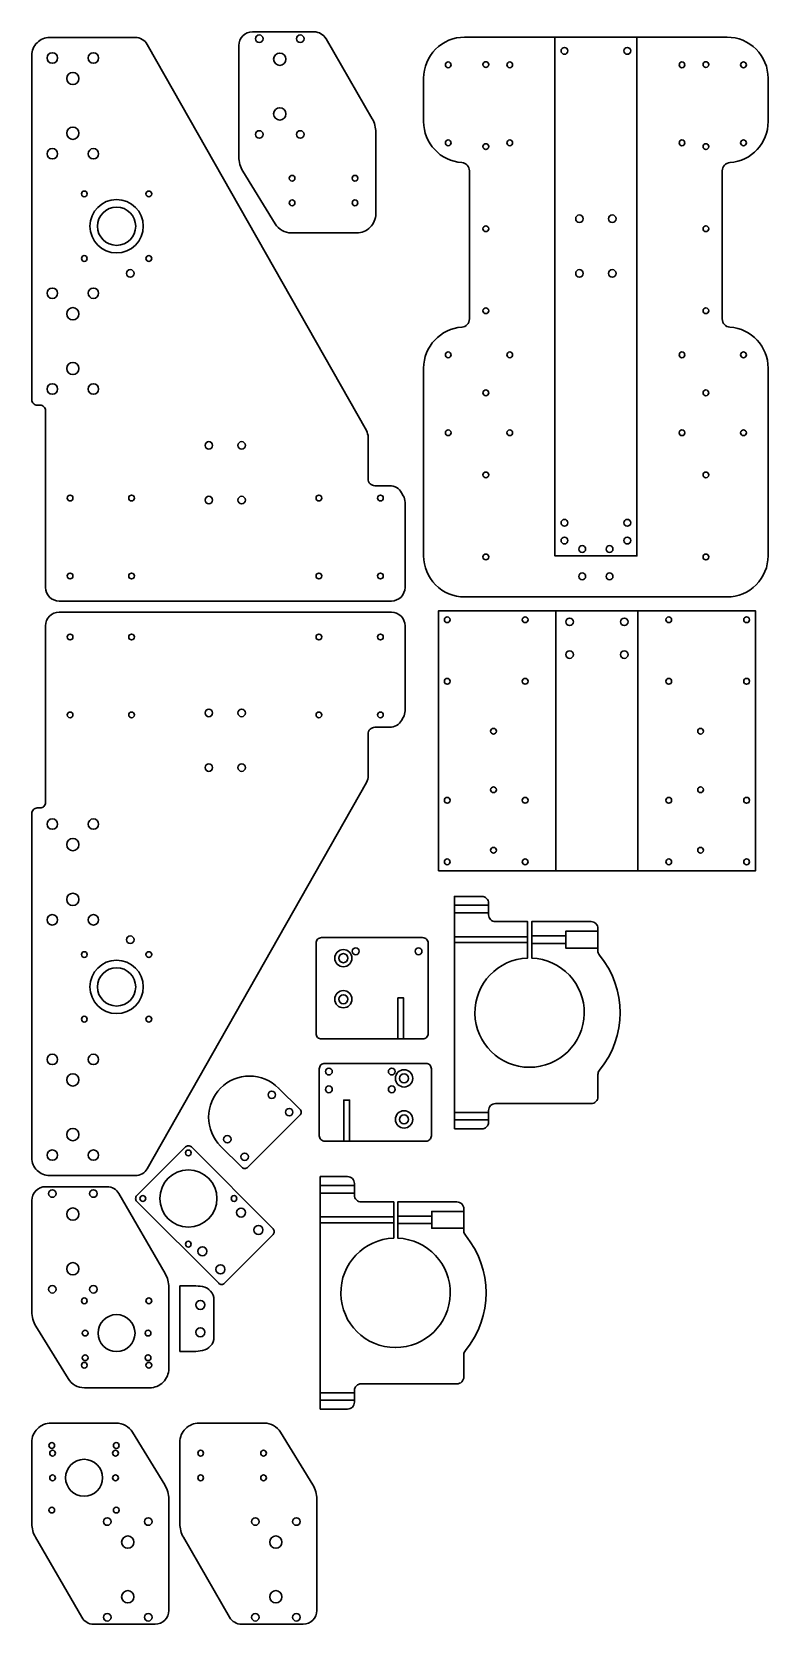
# Model space of a CAD drawing. Header units: millimetres. Extents: x -1190 to -651, y -580 to 584.
import ezdxf

# ---------------------------------------------------------------- set-up
doc = ezdxf.new("R2010")
doc.units = ezdxf.units.MM
doc.layers.add('Default Layer', color=7, linetype='Continuous', lineweight=30)

msp = doc.modelspace()

# ---------------------------------------------------------------- linework, layer by layer
at = {"layer": 'Default Layer', "color": 18, "lineweight": 30, "true_color": 0x000000}
for p, q in [((-806.6, -29.2), (-806.6, 160.8)), ((-746.6, -29.2), (-746.6, 160.8)), ((-855.9, -54.4), (-880.9, -54.4)), ((-880.9, -59.9), (-855.9, -59.9)), ((-827.3, -77.4), (-880.9, -77.4)), ((-799.4, -76.8), (-824.3, -76.8)), ((-880.9, -81.6), (-827.3, -81.6)), ((-824.3, -82.3), (-799.4, -82.3)), ((-855.9, -205.9), (-880.9, -205.9)), ((-880.9, -211.4), (-855.9, -211.4)), ((-954, -259.3), (-979, -259.3)), ((-979, -264.8), (-954, -264.8)), ((-925.3, -282.3), (-979, -282.3)), ((-979, -286.5), (-925.3, -286.5)), ((-897.5, -281.7), (-922.3, -281.7)), ((-922.3, -287.2), (-897.5, -287.2)), ((-954, -410.8), (-979, -410.8)), ((-979, -416.3), (-954, -416.3))]:
    msp.add_line(p, q, dxfattribs=at)
for points in [[(-983.5, 584.1), (-1028.6, 584.1), (-1028.6, 584.1, 0.414214), (-1038.6, 574.1), (-1038.6, 574.1), (-1038.6, 492.7), (-1038.6, 492.7, 0.138452), (-1035.6, 482.2), (-1035.6, 482.2), (-1012, 443.8), (-1012, 443.8, 0.260804), (-1000.1, 437.1), (-1000.1, 437.1), (-952.4, 437.1), (-952.4, 437.1, 0.414214), (-938.4, 451.1), (-938.4, 451.1), (-938.4, 510.6), (-938.4, 510.6, 0.131652), (-941, 520.6), (-941, 520.6), (-974.8, 579.1), (-974.8, 579.1, 0.267949), (-983.5, 584.1)], [(-873.4, 171), (-681.4, 171), (-681.4, 171, 0.414214), (-651.4, 201), (-651.4, 201), (-651.4, 338.3), (-651.4, 338.3, 0.394001), (-679.3, 368.2), (-679.3, 368.2, -0.394001), (-684.9, 374.2), (-684.9, 374.2), (-684.9, 482.5), (-684.9, 482.5, -0.394001), (-679.3, 488.5), (-679.3, 488.5, 0.394001), (-651.4, 518.5), (-651.4, 518.5), (-651.4, 550.2), (-651.4, 550.2, 0.414214), (-681.4, 580.2), (-681.4, 580.2), (-873.4, 580.2), (-873.4, 580.2, 0.414214), (-903.4, 550.2), (-903.4, 550.2), (-903.4, 518.5), (-903.4, 518.5, 0.394001), (-875.4, 488.5), (-875.4, 488.5, -0.394001), (-869.9, 482.5), (-869.9, 482.5), (-869.9, 374.2), (-869.9, 374.2, -0.394001), (-875.4, 368.2), (-875.4, 368.2, 0.394001), (-903.4, 338.3), (-903.4, 338.3), (-903.4, 201), (-903.4, 201, 0.414214), (-873.4, 171)], [(-927, 159.9), (-1170, 159.9), (-1170, 159.9, 0.414214), (-1180, 149.9), (-1180, 149.9), (-1180, 20.7), (-1180, 20.7, -0.414214), (-1184, 16.7), (-1184, 16.7), (-1186, 16.7), (-1186, 16.7, 0.414214), (-1190, 12.7), (-1190, 12.7), (-1190, -239.1), (-1190, -239.1, 0.414214), (-1177, -252.1), (-1177, -252.1), (-1114.3, -252.1), (-1114.3, -252.1, 0.269885), (-1105.6, -247), (-1105.6, -247), (-945.3, 35.3), (-945.3, 35.3, 0.129817), (-944, 40.3), (-944, 40.3), (-944, 70.7), (-944, 70.7, -0.414214), (-939, 75.7), (-939, 75.7), (-928.2, 75.7), (-928.2, 75.7, 0.269885), (-919.5, 80.7), (-919.5, 80.7), (-918.3, 82.9), (-918.3, 82.9, 0.129817), (-917, 87.8), (-917, 87.8), (-917, 149.9), (-917, 149.9, 0.414214), (-927, 159.9)], [(-982.1, -148.2, 0.414214), (-978.1, -152.2), (-978.1, -152.2), (-904.1, -152.2), (-904.1, -152.2, 0.414214), (-900.1, -148.2), (-900.1, -148.2), (-900.1, -82.1), (-900.1, -82.1, 0.414214), (-904.1, -78.1), (-904.1, -78.1), (-978.1, -78.1), (-978.1, -78.1, 0.414214), (-982.1, -82.1), (-982.1, -82.1), (-982.1, -148.2)], [(-979.7, -222.9, 0.414214), (-975.7, -226.9), (-975.7, -226.9), (-901.7, -226.9), (-901.7, -226.9, 0.414214), (-897.7, -222.9), (-897.7, -222.9), (-897.7, -174), (-897.7, -174, 0.414214), (-901.7, -170), (-901.7, -170), (-975.7, -170), (-975.7, -170, 0.414214), (-979.7, -174), (-979.7, -174), (-979.7, -222.9)], [(-1036.4, -246, 0.414214), (-1032.1, -246), (-1032.1, -246), (-993.9, -207.9), (-993.9, -207.9, 0.414214), (-993.9, -203.6), (-993.9, -203.6), (-1009.5, -188.1), (-1009.5, -188.1, 0.414214), (-1051.9, -188.1), (-1051.9, -188.1, 0.414214), (-1051.9, -230.5), (-1051.9, -230.5), (-1036.4, -246)], [(-1049.1, -330.8), (-1013.5, -295.2), (-1013.5, -295.2, 0.414214), (-1013.5, -291), (-1013.5, -291), (-1073.3, -231.1), (-1073.3, -231.1, 0.414214), (-1077.6, -231.1), (-1077.6, -231.1), (-1113.2, -266.7), (-1113.2, -266.7, 0.414214), (-1113.2, -271), (-1113.2, -271), (-1053.3, -330.8), (-1053.3, -330.8, 0.414214), (-1049.1, -330.8)], [(-1134.9, -260.2), (-1180, -260.2), (-1180, -260.2, 0.414214), (-1190, -270.2), (-1190, -270.2), (-1190, -351.6), (-1190, -351.6, 0.138452), (-1187, -362.1), (-1187, -362.1), (-1163.5, -400.5), (-1163.5, -400.5, 0.260804), (-1151.5, -407.2), (-1151.5, -407.2), (-1103.8, -407.2), (-1103.8, -407.2, 0.414214), (-1089.8, -393.2), (-1089.8, -393.2), (-1089.8, -333.7), (-1089.8, -333.7, 0.131652), (-1092.5, -323.7), (-1092.5, -323.7), (-1126.3, -265.2), (-1126.3, -265.2, 0.267949), (-1134.9, -260.2)], [(-1144.9, -580), (-1099.8, -580), (-1099.8, -580, 0.414214), (-1089.8, -570), (-1089.8, -570), (-1089.8, -488.6), (-1089.8, -488.6, 0.138452), (-1092.8, -478.1), (-1092.8, -478.1), (-1116.3, -439.7), (-1116.3, -439.7, 0.260804), (-1128.3, -433), (-1128.3, -433), (-1176, -433), (-1176, -433, 0.414214), (-1190, -447), (-1190, -447), (-1190, -506.5), (-1190, -506.5, 0.131652), (-1187.3, -516.5), (-1187.3, -516.5), (-1153.5, -575), (-1153.5, -575, 0.267949), (-1144.9, -580)], [(-1036.6, -580), (-991.5, -580), (-991.5, -580, 0.414214), (-981.5, -570), (-981.5, -570), (-981.5, -488.6), (-981.5, -488.6, 0.138452), (-984.5, -478.1), (-984.5, -478.1), (-1008.1, -439.7), (-1008.1, -439.7, 0.260804), (-1020, -433), (-1020, -433), (-1067.7, -433), (-1067.7, -433, 0.414214), (-1081.7, -447), (-1081.7, -447), (-1081.7, -506.5), (-1081.7, -506.5, 0.131652), (-1079.1, -516.5), (-1079.1, -516.5), (-1045.3, -575), (-1045.3, -575, 0.267949), (-1036.6, -580)]]:
    msp.add_lwpolyline(points, format="xyb", dxfattribs=at)
at = {"layer": 'Default Layer', "color": 18, "lineweight": 30, "true_color": 0x000000, "extrusion": (0, 0, -1)}
for points in [[(927, 168), (1170, 168), (1170, 168, 0.414214), (1180, 178), (1180, 178), (1180, 307.2), (1180, 307.2, -0.414214), (1184, 311.2), (1184, 311.2), (1186, 311.2), (1186, 311.2, 0.414214), (1190, 315.2), (1190, 315.2), (1190, 567), (1190, 567, 0.414214), (1177, 580), (1177, 580), (1114.3, 580), (1114.3, 580, 0.269885), (1105.6, 574.9), (1105.6, 574.9), (945.3, 292.6), (945.3, 292.6, 0.129817), (944, 287.7), (944, 287.7), (944, 257.3), (944, 257.3, -0.414214), (939, 252.3), (939, 252.3), (928.2, 252.3), (928.2, 252.3, 0.269885), (919.5, 247.2), (919.5, 247.2), (918.3, 245), (918.3, 245, 0.129817), (917, 240.1), (917, 240.1), (917, 178), (917, 178, 0.414214), (927, 168)], [(880.9, -217.9), (880.9, -47.9), (880.9, -47.9), (860.9, -47.9), (860.9, -47.9, 0.414214), (855.9, -52.9), (855.9, -52.9), (855.9, -61.4), (855.9, -61.4, -0.414214), (850.9, -66.4), (850.9, -66.4), (827.3, -66.4), (827.3, -66.4), (827.3, -93), (827.3, -93, -0.981419), (826, -172.9), (826, -172.9, -0.981419), (824.3, -93), (824.3, -93), (824.3, -66.4), (824.3, -66.4), (780.9, -66.4), (780.9, -66.4, 0.414214), (775.9, -71.4), (775.9, -71.4), (775.9, -87.6), (775.9, -87.6, -0.173955), (774.8, -90.8), (774.8, -90.8, 0.358766), (774.8, -175.1), (774.8, -175.1, -0.173955), (775.9, -178.2), (775.9, -178.2), (775.9, -194.4), (775.9, -194.4, 0.414214), (780.9, -199.4), (780.9, -199.4), (850.9, -199.4), (850.9, -199.4, -0.414214), (855.9, -204.4), (855.9, -204.4), (855.9, -212.9), (855.9, -212.9, 0.414214), (860.9, -217.9), (860.9, -217.9), (880.9, -217.9)], [(979, -422.8), (979, -252.8), (979, -252.8), (959, -252.8), (959, -252.8, 0.414214), (954, -257.8), (954, -257.8), (954, -266.3), (954, -266.3, -0.414214), (949, -271.3), (949, -271.3), (925.3, -271.3), (925.3, -271.3), (925.3, -297.8), (925.3, -297.8, -0.981419), (924.1, -377.8), (924.1, -377.8, -0.981419), (922.3, -297.8), (922.3, -297.8), (922.3, -271.3), (922.3, -271.3), (879, -271.3), (879, -271.3, 0.414214), (874, -276.3), (874, -276.3), (874, -292.5), (874, -292.5, -0.173955), (872.8, -295.7), (872.8, -295.7, 0.358766), (872.8, -379.9), (872.8, -379.9, -0.173955), (874, -383.1), (874, -383.1), (874, -399.3), (874, -399.3, 0.414214), (879, -404.3), (879, -404.3), (949, -404.3), (949, -404.3, -0.414214), (954, -409.3), (954, -409.3), (954, -417.8), (954, -417.8, 0.414214), (959, -422.8), (959, -422.8), (979, -422.8)], [(1081.7, -332.7), (1071.7, -332.7), (1071.7, -332.7, 0.041296), (1065.2, -333.2), (1065.2, -333.2, 0.366646), (1056.8, -343.1), (1056.8, -343.1), (1056.8, -370.2), (1056.8, -370.2, 0.366646), (1065.2, -380), (1065.2, -380, 0.041296), (1071.7, -380.6), (1071.7, -380.6), (1081.7, -380.6), (1081.7, -380.6), (1081.7, -332.7)]]:
    msp.add_lwpolyline(points, format="xyb", dxfattribs=at)
for points in [[(747.4, 580.2), (747.4, 201), (747.4, 201), (807.4, 201), (807.4, 201), (807.4, 580.2)], [(892.6, -29.2), (892.6, 160.8), (892.6, 160.8), (660.6, 160.8), (660.6, 160.8), (660.6, -29.2), (660.6, -29.2), (892.6, -29.2)]]:
    msp.add_lwpolyline(points, dxfattribs=at)
at = {"layer": 'Default Layer', "color": 18, "lineweight": 30, "true_color": 0x000000}
for points in [[(-775.9, -73.4), (-799.4, -73.4), (-799.4, -73.4), (-799.4, -85.7), (-799.4, -85.7), (-775.9, -85.7)], [(-918, -152.2), (-918, -122.2), (-918, -122.2), (-922.2, -122.2), (-922.2, -122.2), (-922.2, -152.2)], [(-957.6, -226.9), (-957.6, -196.9), (-957.6, -196.9), (-961.8, -196.9), (-961.8, -196.9), (-961.8, -226.9)], [(-874, -278.3), (-897.5, -278.3), (-897.5, -278.3), (-897.5, -290.5), (-897.5, -290.5), (-874, -290.5)]]:
    msp.add_lwpolyline(points, dxfattribs=at)
for centre, radius in [((-1023.6, 579.1), 2.75), ((-993.6, 579.1), 2.75), ((-800.4, 570.2), 2.5), ((-754.4, 570.2), 2.5), ((-1008.6, 564.1), 4.5), ((-885.4, 560), 2.1), ((-857.9, 560.2), 2.1), ((-840.4, 560), 2.1), ((-714.4, 560), 2.1), ((-696.9, 560.2), 2.1), ((-669.4, 560), 2.1), ((-1008.6, 524.1), 4.5), ((-1023.6, 509.1), 2.75), ((-993.6, 509.1), 2.75), ((-885.4, 503), 2.1), ((-857.9, 500.2), 2.1), ((-840.4, 503), 2.1), ((-714.4, 503), 2.1), ((-696.9, 500.2), 2.1), ((-669.4, 503), 2.1), ((-999.6, 477.1), 2.1), ((-953.6, 477.1), 2.1), ((-999.6, 459.1), 2.1), ((-953.6, 459.1), 2.1), ((-789.4, 447.5), 2.75), ((-765.4, 447.5), 2.75), ((-857.9, 440.2), 2.1), ((-696.9, 440.2), 2.1), ((-789.4, 407.5), 2.75), ((-765.4, 407.5), 2.75), ((-857.9, 380.2), 2.1), ((-696.9, 380.2), 2.1), ((-885.4, 348), 2.1), ((-840.4, 348), 2.1), ((-714.4, 348), 2.1), ((-669.4, 348), 2.1), ((-857.9, 320.2), 2.1), ((-696.9, 320.2), 2.1), ((-885.4, 291), 2.1), ((-840.4, 291), 2.1), ((-714.4, 291), 2.1), ((-669.4, 291), 2.1), ((-857.9, 260.2), 2.1), ((-696.9, 260.2), 2.1), ((-800.4, 225.2), 2.5), ((-754.4, 225.2), 2.5), ((-800.4, 212.2), 2.5), ((-754.4, 212.2), 2.5), ((-857.9, 200.2), 2.1), ((-787.4, 206), 2.5), ((-767.4, 206), 2.5), ((-696.9, 200.2), 2.1), ((-787.4, 186), 2.5), ((-767.4, 186), 2.5), ((-886.1, 154.3), 2.1), ((-829.1, 154.3), 2.1), ((-796.6, 152.8), 2.75), ((-756.6, 152.8), 2.75), ((-724.1, 154.3), 2.1), ((-667.1, 154.3), 2.1), ((-1162, 141.7), 2.1), ((-1117, 141.7), 2.1), ((-980, 141.7), 2.1), ((-935, 141.7), 2.1), ((-796.6, 128.8), 2.75), ((-756.6, 128.8), 2.75), ((-886.1, 109.3), 2.1), ((-829.1, 109.3), 2.1), ((-724.1, 109.3), 2.1), ((-667.1, 109.3), 2.1), ((-1162, 84.7), 2.1), ((-1117, 84.7), 2.1), ((-1060.5, 86.2), 2.75), ((-1036.5, 86.2), 2.75), ((-980, 84.7), 2.1), ((-935, 84.7), 2.1), ((-852.3, 72.8), 2.1), ((-700.8, 72.8), 2.1), ((-1060.5, 46.2), 2.75), ((-1036.5, 46.2), 2.75), ((-886.1, 22.3), 2.1), ((-852.3, 30), 2.1), ((-829.1, 22.3), 2.1), ((-724.1, 22.3), 2.1), ((-700.8, 30), 2.1), ((-667.1, 22.3), 2.1), ((-1175, 4.9), 3.8), ((-1145, 4.9), 3.8), ((-1160, -10.1), 4.5), ((-886.1, -22.7), 2.1), ((-852.3, -14.2), 2.1), ((-829.1, -22.7), 2.1), ((-724.1, -22.7), 2.1), ((-700.8, -14.2), 2.1), ((-667.1, -22.7), 2.1), ((-1160, -50.1), 4.5), ((-1175, -65.1), 3.8), ((-1145, -65.1), 3.8), ((-1118, -79.6), 2.75), ((-1151.6, -90.5), 2.1), ((-1104.4, -90.5), 2.1), ((-962.1, -93.1), 6.3), ((-962.1, -93.1), 3.3), ((-953.1, -88.1), 2.5), ((-907.1, -88.1), 2.5), ((-1128, -114.1), 19.5), ((-1128, -114.1), 14), ((-962.1, -123.1), 6.3), ((-962.1, -123.1), 3.3), ((-1151.6, -137.7), 2.1), ((-1104.4, -137.7), 2.1), ((-1175, -167.1), 3.8), ((-1145, -167.1), 3.8), ((-972.7, -176), 2.5), ((-926.7, -176), 2.5), ((-1160, -182.1), 4.5), ((-917.7, -181), 6.3), ((-917.7, -181), 3.3), ((-1014.5, -193), 2.7), ((-972.7, -189), 2.5), ((-926.7, -189), 2.5), ((-1001.7, -205.7), 2.7), ((-917.7, -211), 6.3), ((-917.7, -211), 3.3), ((-1160, -222.1), 4.5), ((-1047, -225.5), 2.7), ((-1175, -237.1), 3.8), ((-1145, -237.1), 3.8), ((-1075.5, -235.5), 2.1), ((-1034.3, -238.3), 2.7), ((-1075.5, -268.8), 20.9), ((-1175, -265.2), 2.75), ((-1145, -265.2), 2.75), ((-1108.8, -268.8), 2.1), ((-1108.8, -268.8), 2.1), ((-1042.1, -268.8), 2.1), ((-1160, -280.2), 4.5), ((-1036.9, -279.1), 3.3), ((-1024.2, -291.8), 3.3), ((-1075.5, -302.2), 2.1), ((-1065.2, -307.4), 3.3), ((-1160, -320.2), 4.5), ((-1052, -320.6), 3.3), ((-1175, -335.2), 2.75), ((-1145, -335.2), 2.75), ((-1151.6, -343.6), 2.1), ((-1104.4, -343.6), 2.1), ((-1066.7, -346.6), 3.3), ((-1128, -367.2), 13.5), ((-1151, -367.2), 2.1), ((-1105, -367.2), 2.1), ((-1066.7, -366.6), 3.3), ((-1151, -385.2), 2.1), ((-1105, -385.2), 2.1), ((-1151.6, -390.7), 2.1), ((-1104.4, -390.7), 2.1), ((-1175.4, -449.4), 2.1), ((-1174.8, -455), 2.1), ((-1128.8, -455), 2.1), ((-1128.2, -449.4), 2.1), ((-1066.5, -455), 2.1), ((-1020.5, -455), 2.1), ((-1151.8, -473), 13.5), ((-1174.8, -473), 2.1), ((-1128.8, -473), 2.1), ((-1066.5, -473), 2.1), ((-1020.5, -473), 2.1), ((-1175.4, -496.6), 2.1), ((-1128.2, -496.6), 2.1), ((-1134.8, -505), 2.75), ((-1104.8, -505), 2.75), ((-1026.5, -505), 2.75), ((-996.5, -505), 2.75), ((-1119.8, -520), 4.5), ((-1011.5, -520), 4.5), ((-1119.8, -560), 4.5), ((-1011.5, -560), 4.5), ((-1134.8, -575), 2.75), ((-1104.8, -575), 2.75), ((-1026.5, -575), 2.75), ((-996.5, -575), 2.75)]:
    msp.add_circle(centre, radius, dxfattribs=at)
at = {"layer": 'Default Layer', "color": 18, "lineweight": 30, "true_color": 0x000000, "extrusion": (0, 0, -1)}
for centre, radius in [((1175, 565), 3.8), ((1145, 565), 3.8), ((1160, 550), 4.5), ((1160, 510), 4.5), ((1175, 495), 3.8), ((1145, 495), 3.8), ((1151.6, 465.6), 2.1), ((1104.4, 465.6), 2.1), ((1128, 442), 19.5), ((1128, 442), 14), ((1151.6, 418.4), 2.1), ((1104.4, 418.4), 2.1), ((1118, 407.5), 2.75), ((1175, 393), 3.8), ((1145, 393), 3.8), ((1160, 378), 4.5), ((1160, 338), 4.5), ((1175, 323), 3.8), ((1145, 323), 3.8), ((1060.5, 281.8), 2.75), ((1036.5, 281.8), 2.75), ((1162, 243.3), 2.1), ((1117, 243.3), 2.1), ((1060.5, 241.8), 2.75), ((1036.5, 241.8), 2.75), ((980, 243.3), 2.1), ((935, 243.3), 2.1), ((1162, 186.3), 2.1), ((1117, 186.3), 2.1), ((980, 186.3), 2.1), ((935, 186.3), 2.1)]:
    msp.add_circle(centre, radius, dxfattribs=at)

doc.saveas('drawing.dxf')
